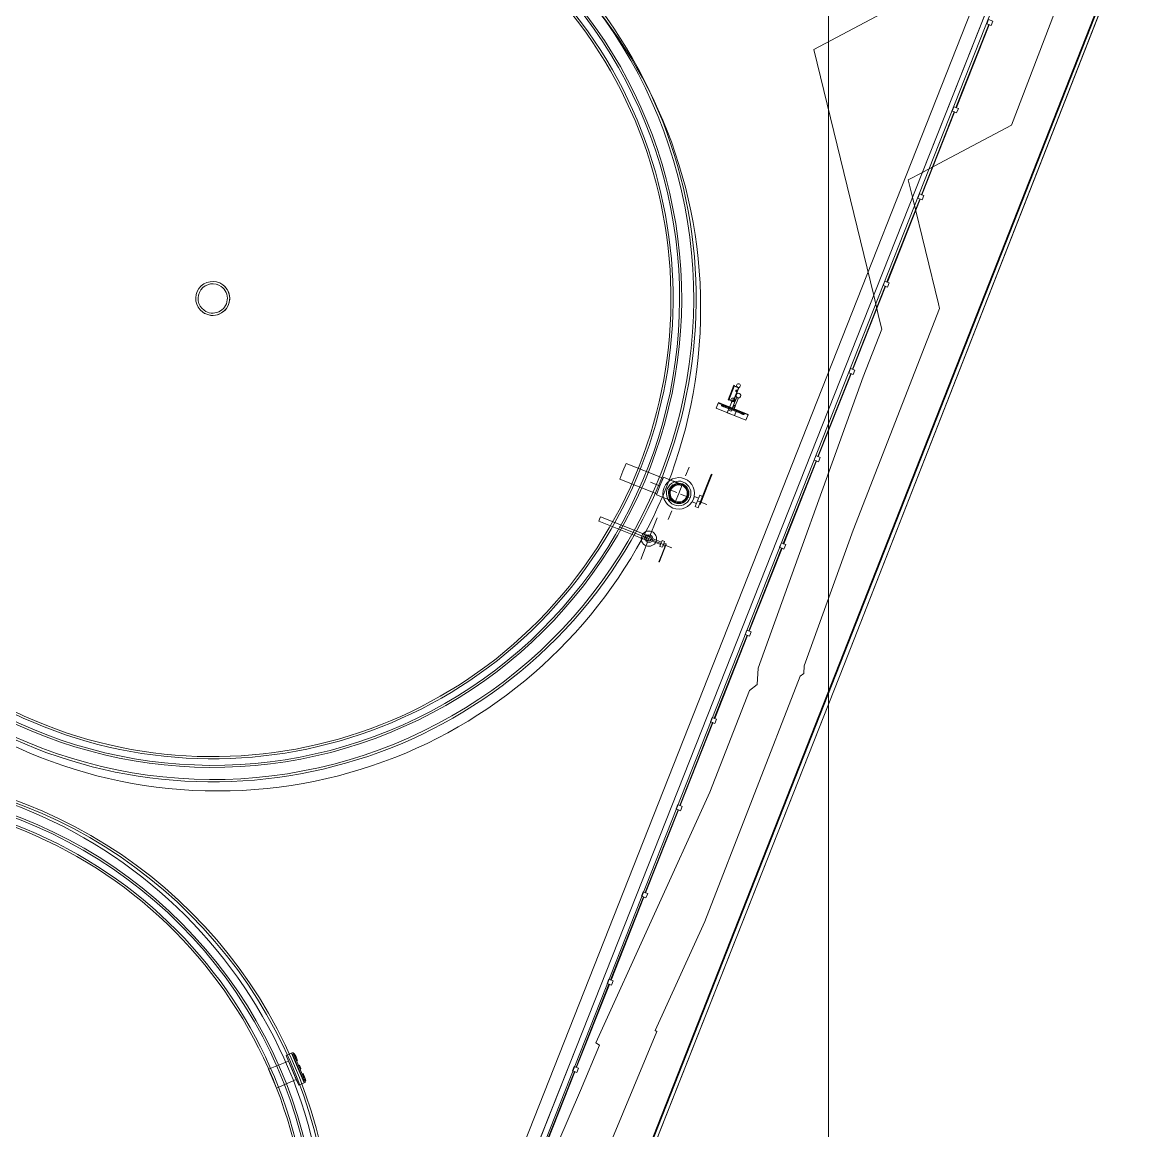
# Model space of a CAD drawing. Header units: metres. Extents: x -207 to 292, y -187 to 169.
# Drawn here: x -58.85 to -46.88, y -17.58 to -5.77 of the extents above; entities that cross this region are included whole.
import ezdxf

# ---------------------------------------------------------------- set-up
doc = ezdxf.new("R2010")
doc.units = ezdxf.units.M
doc.linetypes.add('Dash', pattern=[0.006, 0.003, -0.003])
for name, color, linetype, lineweight in [('A-GLAZ-CWMG', 7, 'Continuous', 9), ('C-TOPO', 7, 'Continuous', 9), ('C-TOPO-MINR', 7, 'Continuous', 9), ('CERCO INTERIOR', 7, 'Continuous', 9), ('EQUIPOS PIS', 7, 'Continuous', 9), ('grilla', 7, 'Continuous', 9), ('P-SANR-FIXT', 7, 'Continuous', 9), ('P-SANR-FIXT-HDLN', 7, 'Dash', 9), ('solera', 7, 'Continuous', 35)]:
    doc.layers.add(name, color=color, linetype=linetype, lineweight=lineweight)
doc.layers.add('PR10-ARQ-PL-001-Emplazamiento-C-1_dwg', color=7, linetype='Continuous', lineweight=9, true_color=0x767676)

# ---------------------------------------------------------------- blocks, each defined once
blk = doc.blocks.new('Circular Mullion - 5mm-2127248-PLANTA EMPLAZAMIENTO ACTUALIZADO')
at = {"layer": 'A-GLAZ-CWMG'}
for p, q in [((-107.648, -45.397), (-107.997, -46.28)), ((-107.646, -45.398), (-107.995, -46.281)), ((-107.995, -46.281), (-107.646, -45.398)), ((-107.993, -46.282), (-107.643, -45.399)), ((-107.646, -45.398), (-107.648, -45.397)), ((-107.643, -45.399), (-107.646, -45.398)), ((-107.997, -46.28), (-107.995, -46.281)), ((-107.995, -46.281), (-107.993, -46.282))]:
    blk.add_line(p, q, dxfattribs=at)
blk = doc.blocks.new('Rectangular Mullion - 50 x 50 mm-2128568-PLANTA EMPLAZAMIENTO ACTUALIZADO')
at = {"layer": 'A-GLAZ-CWMG'}
for p, q in [((0.025, 0.025), (-0.025, 0.025)), ((-0.025, 0.025), (-0.025, -0.025)), ((0.025, -0.025), (0.025, 0.025)), ((-0.025, -0.025), (0.025, -0.025))]:
    blk.add_line(p, q, dxfattribs=at)
blk = doc.blocks.new('Rectangular Mullion - 50 x 50 mm-2128569-PLANTA EMPLAZAMIENTO ACTUALIZADO')
at = {"layer": 'A-GLAZ-CWMG'}
for p, q in [((-0.025, -0.025), (-0.025, 0.025)), ((-0.025, 0.025), (0.025, 0.025)), ((0.025, 0.025), (0.025, -0.025)), ((0.025, -0.025), (-0.025, -0.025))]:
    blk.add_line(p, q, dxfattribs=at)
blk = doc.blocks.new('M_Tuberia Alimentación-01 - M_Tuberia Alimentación-01-2165010-PLANTA EMPLAZAMIENTO ACTUALIZADO')
at = {"layer": 'P-SANR-FIXT'}
for p, q in [((-0.248, 0.025), (-0.255, 0.025)), ((-0.255, 0.025), (-0.255, -0.012)), ((-0.255, 0.02), (-0.255, -0.296)), ((-0.248, 0.02), (-0.255, 0.02)), ((-0.216, 0.065), (-0.248, 0.065)), ((-0.248, 0), (-0.248, 0.065)), ((-0.248, -0.012), (-0.248, 0.025)), ((-0.248, -0.296), (-0.248, 0.02)), ((-0.248, -0.065), (-0.248, 0)), ((-0.216, 0.065), (-0.216, 0)), ((-0.168, 0.03), (-0.216, 0.03)), ((-0.216, 0), (-0.216, 0.03)), ((-0.216, 0), (-0.216, -0.065)), ((-0.216, -0.03), (-0.216, 0)), ((-0.168, 0.03), (-0.168, 0)), ((-0.168, 0), (-0.168, -0.03)), ((0.215, 0.1), (0.106, 0.1)), ((0.215, 0), (0.215, 0.1)), ((0.639, 0.09), (0.215, 0.09)), ((0.215, 0), (0.215, 0.09)), ((0.215, -0.1), (0.215, 0)), ((0.215, -0.09), (0.215, 0)), ((0.639, 0.09), (0.639, 0)), ((0.639, 0), (0.639, -0.09)), ((-0.255, -0.317), (-0.255, -0.012)), ((-0.248, -0.012), (-0.255, -0.012)), ((-0.248, -0.012), (-0.248, -0.317)), ((-0.248, -0.065), (-0.216, -0.065)), ((-0.216, -0.03), (-0.168, -0.03)), ((0.106, -0.1), (0.215, -0.1)), ((0.215, -0.09), (0.639, -0.09)), ((-0.255, -0.296), (-0.255, -0.32)), ((-0.255, -0.317), (-0.248, -0.317)), ((-0.255, -0.32), (-0.248, -0.32)), ((-0.248, -0.32), (-0.248, -0.296))]:
    blk.add_line(p, q, dxfattribs=at)
at = {"layer": 'P-SANR-FIXT', "flags": 128}
for points in [[(0.106, 0.1), (0.102, 0.1), (0.097, 0.1), (0.093, 0.1), (0.089, 0.1), (0.085, 0.1), (0.081, 0.1), (0.077, 0.1), (0.073, 0.1), (0.069, 0.1), (0.065, 0.1), (0.061, 0.1), (0.057, 0.1), (0.053, 0.1), (0.05, 0.1), (0.046, 0.1), (0.043, 0.1), (0.039, 0.1), (0.036, 0.1), (0.033, 0.1), (0.03, 0.1), (0.027, 0.1), (0.024, 0.1), (0.022, 0.1), (0.019, 0.1), (0.017, 0.1), (0.015, 0.1), (0.012, 0.1), (0.011, 0.1), (0.009, 0.1), (0.007, 0.1), (0.006, 0.1), (0.004, 0.1), (0.003, 0.1), (0.002, 0.1), (0.002, 0.1), (0.001, 0.1), (0, 0.1), (0, 0.1), (0, 0.1)], [(0, -0.1), (0, -0.1), (0, -0.1), (0.001, -0.1), (0.001, -0.1), (0.002, -0.1), (0.003, -0.1), (0.004, -0.1), (0.005, -0.1), (0.007, -0.1), (0.008, -0.1), (0.01, -0.1), (0.012, -0.1), (0.014, -0.1), (0.016, -0.1), (0.018, -0.1), (0.021, -0.1), (0.024, -0.1), (0.026, -0.1), (0.029, -0.1), (0.032, -0.1), (0.035, -0.1), (0.038, -0.1), (0.042, -0.1), (0.045, -0.1), (0.049, -0.1), (0.052, -0.1), (0.056, -0.1), (0.06, -0.1), (0.064, -0.1), (0.068, -0.1), (0.071, -0.1), (0.076, -0.1), (0.08, -0.1), (0.084, -0.1), (0.088, -0.1), (0.092, -0.1), (0.096, -0.1), (0.101, -0.1), (0.105, -0.1), (0.106, -0.1)]]:
    blk.add_lwpolyline(points, dxfattribs=at)
at = {"layer": 'P-SANR-FIXT'}
for radius, start, end in [(0.168, 360, 180), (0.168, 360, 180), (0.168, 360, 180), (0.168, 360, 180), (0.168, 360, 180), (0.168, 360, 180), (0.131, 0, 180), (0.131, 360, 180), (0.131, 360, 180), (0.131, 360, 180), (0.168, 180, 360), (0.168, 180, 360), (0.168, 180, 360), (0.168, 180, 360), (0.168, 180, 360), (0.168, 180, 360), (0.131, 180, 0), (0.131, 180, 360), (0.131, 180, 360), (0.131, 180, 360), (0.109, 360, 180), (0.109, 360, 180), (0.109, 360, 180), (0.109, 360, 180), (0.109, 180, 360), (0.109, 180, 360), (0.109, 180, 360), (0.109, 180, 360), (0.1, 0, 180), (0.091, 0, 180), (0.091, 0, 180), (0.091, 0, 180), (0.091, 0, 180), (0.091, 180, 0), (0.091, 180, 0), (0.091, 180, 0), (0.091, 180, 0), (0.1, 180, 360)]:
    blk.add_arc((0, 0), radius, start, end, dxfattribs=at)
at = {"layer": 'P-SANR-FIXT-HDLN'}
for p, q in [((0, 0), (0, 0.301)), ((-0.322, 0), (0, 0)), ((0.322, 0), (0, 0)), ((0, 0), (0, -0.301))]:
    blk.add_line(p, q, dxfattribs=at)
blk = doc.blocks.new('M_Tuberia Alimentación-02 - M_Tuberia Alimentación-02-2155587-PLANTA EMPLAZAMIENTO ACTUALIZADO')
at = {"layer": 'P-SANR-FIXT'}
for p, q in [((-0.19, 0.19), (-0.193, 0.19)), ((-0.193, 0.19), (-0.193, 0.186)), ((-0.193, 0.19), (-0.193, 0.183)), ((-0.193, 0), (-0.193, 0.186)), ((-0.193, 0.183), (-0.193, -0.006)), ((-0.193, 0.183), (-0.19, 0.183)), ((-0.19, 0.183), (-0.19, 0.19)), ((-0.19, 0.186), (-0.19, 0.19)), ((-0.19, 0.186), (-0.19, 0)), ((-0.19, -0.006), (-0.19, 0.183)), ((0, 0), (0, 0.239)), ((-0.193, 0), (-0.193, -0.014)), ((-0.193, 0), (-0.19, 0)), ((-0.165, 0.014), (-0.19, 0.014)), ((-0.19, 0.014), (-0.19, 0)), ((-0.19, -0.014), (-0.19, 0)), ((-0.19, 0), (-0.19, -0.014)), ((-0.138, 0.034), (-0.165, 0.034)), ((-0.165, 0), (-0.165, 0.034)), ((-0.165, 0), (-0.165, 0.014)), ((-0.165, -0.014), (-0.165, 0)), ((-0.165, -0.034), (-0.165, 0)), ((-0.138, 0), (-0.138, 0.034)), ((-0.041, 0.014), (-0.138, 0.014)), ((-0.138, 0), (-0.138, 0.014)), ((-0.138, -0.034), (-0.138, 0)), ((-0.138, -0.014), (-0.138, 0)), ((-0.041, 0), (-0.041, 0.014)), ((-0.041, -0.014), (-0.041, 0)), ((0.047, 0.026), (0.042, 0.026)), ((0.047, 0), (0.047, 0.026)), ((0.566, 0.025), (0.047, 0.025)), ((0.047, 0), (0.047, 0.025)), ((0.047, -0.026), (0.047, 0)), ((0.566, 0), (0.566, 0.025)), ((-0.262, 0), (0.341, 0)), ((-0.193, -0.006), (-0.19, -0.006)), ((-0.193, -0.014), (-0.19, -0.014)), ((-0.19, -0.014), (-0.165, -0.014)), ((-0.165, -0.034), (-0.138, -0.034)), ((-0.138, -0.014), (-0.041, -0.014)), ((0, 0), (0, -0.239)), ((0.042, -0.026), (0.047, -0.026)), ((0.047, -0.025), (0.047, 0)), ((0.047, -0.025), (0.566, -0.025)), ((0.566, -0.025), (0.566, 0))]:
    blk.add_line(p, q, dxfattribs=at)
at = {"layer": 'P-SANR-FIXT', "flags": 128}
for points in [[(0.042, 0.026), (0.04, 0.026), (0.039, 0.026), (0.037, 0.026), (0.035, 0.026), (0.034, 0.026), (0.032, 0.026), (0.03, 0.026), (0.029, 0.026), (0.027, 0.026), (0.026, 0.026), (0.024, 0.026), (0.023, 0.026), (0.021, 0.026), (0.02, 0.026), (0.018, 0.026), (0.017, 0.026), (0.016, 0.026), (0.014, 0.026), (0.013, 0.026), (0.012, 0.026), (0.011, 0.026), (0.01, 0.026), (0.009, 0.026), (0.008, 0.026), (0.007, 0.026), (0.006, 0.026), (0.005, 0.026), (0.004, 0.026), (0.004, 0.026), (0.003, 0.026), (0.002, 0.026), (0.002, 0.026), (0.001, 0.026), (0.001, 0.026), (0.001, 0.026), (0, 0.026), (0, 0.026), (0, 0.026), (0, 0.026)], [(0, -0.026), (0, -0.026), (0, -0.026), (0, -0.026), (0.001, -0.026), (0.001, -0.026), (0.001, -0.026), (0.002, -0.026), (0.002, -0.026), (0.003, -0.026), (0.003, -0.026), (0.004, -0.026), (0.005, -0.026), (0.006, -0.026), (0.006, -0.026), (0.007, -0.026), (0.008, -0.026), (0.009, -0.026), (0.01, -0.026), (0.012, -0.026), (0.013, -0.026), (0.014, -0.026), (0.015, -0.026), (0.017, -0.026), (0.018, -0.026), (0.019, -0.026), (0.021, -0.026), (0.022, -0.026), (0.024, -0.026), (0.025, -0.026), (0.027, -0.026), (0.028, -0.026), (0.03, -0.026), (0.032, -0.026), (0.033, -0.026), (0.035, -0.026), (0.037, -0.026), (0.038, -0.026), (0.04, -0.026), (0.042, -0.026), (0.042, -0.026)]]:
    blk.add_lwpolyline(points, dxfattribs=at)
at = {"layer": 'P-SANR-FIXT'}
for radius, start, end in [(0.0814, 360, 180), (0.0814, 360, 180), (0.0814, 360, 180), (0.0814, 360, 180), (0.0814, 180, 360), (0.0814, 180, 360), (0.0814, 180, 360), (0.0814, 180, 360), (0.0411, 0, 180), (0.0411, 360, 180), (0.0411, 360, 180), (0.0411, 360, 180), (0.0411, 360, 180), (0.0411, 360, 180), (0.0411, 180, 0), (0.0411, 180, 360), (0.0411, 180, 360), (0.0411, 180, 360), (0.0411, 180, 360), (0.0411, 180, 360), (0.0264, 0, 180), (0.0264, 180, 0), (0.025, 0, 180), (0.025, 360, 180), (0.025, 180, 0), (0.025, 180, 360)]:
    blk.add_arc((0, 0), radius, start, end, dxfattribs=at)
blk = doc.blocks.new('M_Tuberia Control-01 - M_Tuberia Control-01-2159111-PLANTA EMPLAZAMIENTO ACTUALIZADO')
at = {"layer": 'P-SANR-FIXT'}
for p, q in [((0.153, 0.171), (0.148, 0.171)), ((0.148, 0.171), (0.214, 0.171)), ((0.148, 0.171), (0.148, -0.171)), ((0.148, 0.171), (0.148, -0.171)), ((0.214, 0.171), (0.153, 0.171)), ((0.153, 0.171), (0.153, -0.171)), ((0.153, 0.171), (0.153, -0.171)), ((0.157, 0.123), (0.157, -0.122)), ((0.167, -0.122), (0.167, 0.123)), ((0.214, -0.171), (0.214, 0.171)), ((0.214, 0.171), (0.214, -0.171)), ((0.124, 0.01), (0.023, 0.01)), ((0.124, 0.01), (0.023, 0.01)), ((0.148, 0.009), (0.129, 0.009)), ((0.214, 0.04), (0.148, 0.04)), ((0.148, 0.04), (0.214, 0.04)), ((0.148, 0.04), (0.148, -0.042)), ((0.148, 0.04), (0.148, -0.042)), ((0.148, -0.001), (0.148, 0.009)), ((0.157, 0.099), (0.157, -0.099)), ((0.168, -0.099), (0.168, 0.099)), ((0.214, -0.042), (0.214, 0.04)), ((0.214, 0.04), (0.214, -0.042)), ((0.084, -0.078), (-0.084, -0.078)), ((-0.084, -0.078), (0.084, -0.078)), ((-0.084, -0.078), (-0.084, -0.084)), ((-0.084, -0.078), (-0.084, -0.084)), ((0.084, -0.084), (-0.084, -0.084)), ((-0.084, -0.084), (0.084, -0.084)), ((-0.079, -0.025), (0.079, -0.025)), ((0.079, -0.025), (-0.079, -0.025)), ((-0.079, -0.078), (-0.079, -0.025)), ((-0.079, -0.025), (-0.079, -0.078)), ((-0.079, -0.078), (0.079, -0.078)), ((0.079, -0.078), (-0.079, -0.078)), ((-0.077, -0.029), (0.077, -0.029)), ((0.077, -0.029), (-0.077, -0.029)), ((-0.077, -0.029), (-0.077, -0.078)), ((-0.077, -0.078), (-0.077, -0.029)), ((0.077, -0.078), (-0.077, -0.078)), ((-0.077, -0.078), (0.077, -0.078)), ((0.023, -0.01), (0.124, -0.01)), ((0.023, -0.01), (0.124, -0.01)), ((0.184, -0.01), (0.065, -0.01)), ((0.065, -0.01), (0.184, -0.01)), ((0.065, -0.01), (0.065, -0.042)), ((0.065, -0.01), (0.065, -0.042)), ((0.184, -0.042), (0.065, -0.042)), ((0.065, -0.042), (0.184, -0.042)), ((0.077, -0.078), (0.077, -0.029)), ((0.077, -0.078), (0.077, -0.029)), ((0.079, -0.025), (0.079, -0.078)), ((0.079, -0.025), (0.079, -0.078)), ((0.084, -0.084), (0.084, -0.078)), ((0.084, -0.078), (0.084, -0.084)), ((0.124, -0.01), (0.124, -0.011)), ((0.124, -0.011), (0.148, -0.011)), ((0.148, -0.011), (0.148, -0.001)), ((0.214, -0.042), (0.148, -0.042)), ((0.148, -0.042), (0.214, -0.042)), ((0.184, -0.042), (0.184, -0.01)), ((0.184, -0.01), (0.184, -0.042)), ((0.214, -0.171), (0.148, -0.171)), ((0.148, -0.171), (0.153, -0.171)), ((0.153, -0.171), (0.214, -0.171))]:
    blk.add_line(p, q, dxfattribs=at)
at = {"layer": 'P-SANR-FIXT', "flags": 128}
for points in [[(0.157, 0.124), (0.157, 0.124), (0.157, 0.124), (0.157, 0.124), (0.157, 0.124), (0.157, 0.124), (0.157, 0.124), (0.157, 0.123), (0.157, 0.123), (0.157, 0.123), (0.157, 0.122), (0.157, 0.122), (0.157, 0.121), (0.157, 0.121), (0.157, 0.12), (0.157, 0.12), (0.157, 0.119), (0.157, 0.119), (0.157, 0.118), (0.157, 0.117), (0.157, 0.117), (0.157, 0.116), (0.157, 0.115), (0.157, 0.114), (0.157, 0.114), (0.157, 0.113), (0.157, 0.112), (0.157, 0.111), (0.157, 0.11), (0.157, 0.109), (0.157, 0.108), (0.157, 0.107), (0.157, 0.106), (0.157, 0.105), (0.157, 0.105), (0.157, 0.104), (0.157, 0.103), (0.157, 0.102), (0.157, 0.101), (0.157, 0.1), (0.157, 0.099)], [(0.168, 0.099), (0.168, 0.1), (0.168, 0.101), (0.168, 0.102), (0.168, 0.103), (0.168, 0.104), (0.168, 0.105), (0.168, 0.106), (0.168, 0.107), (0.168, 0.108), (0.168, 0.109), (0.168, 0.11), (0.168, 0.111), (0.168, 0.112), (0.168, 0.113), (0.168, 0.113), (0.168, 0.114), (0.168, 0.115), (0.168, 0.116), (0.168, 0.116), (0.168, 0.117), (0.168, 0.118), (0.168, 0.119), (0.168, 0.119), (0.168, 0.12), (0.168, 0.12), (0.168, 0.121), (0.168, 0.121), (0.168, 0.122), (0.168, 0.122), (0.168, 0.123), (0.168, 0.123), (0.168, 0.123), (0.168, 0.123), (0.168, 0.124), (0.168, 0.124), (0.168, 0.124), (0.168, 0.124), (0.168, 0.124), (0.168, 0.124)], [(0.157, -0.099), (0.157, -0.1), (0.157, -0.101), (0.157, -0.102), (0.157, -0.103), (0.157, -0.104), (0.157, -0.105), (0.157, -0.106), (0.157, -0.107), (0.157, -0.108), (0.157, -0.109), (0.157, -0.11), (0.157, -0.111), (0.157, -0.111), (0.157, -0.112), (0.157, -0.113), (0.157, -0.114), (0.157, -0.115), (0.157, -0.115), (0.157, -0.116), (0.157, -0.117), (0.157, -0.118), (0.157, -0.118), (0.157, -0.119), (0.157, -0.119), (0.157, -0.12), (0.157, -0.121), (0.157, -0.121), (0.157, -0.122), (0.157, -0.122), (0.157, -0.122), (0.157, -0.123), (0.157, -0.123), (0.157, -0.123), (0.157, -0.123), (0.157, -0.124), (0.157, -0.124), (0.157, -0.124), (0.157, -0.124), (0.157, -0.124)], [(0.168, -0.124), (0.168, -0.124), (0.168, -0.124), (0.168, -0.124), (0.168, -0.124), (0.168, -0.124), (0.168, -0.123), (0.168, -0.123), (0.168, -0.123), (0.168, -0.122), (0.168, -0.122), (0.168, -0.122), (0.168, -0.121), (0.168, -0.121), (0.168, -0.12), (0.168, -0.12), (0.168, -0.119), (0.168, -0.118), (0.168, -0.118), (0.168, -0.117), (0.168, -0.116), (0.168, -0.116), (0.168, -0.115), (0.168, -0.114), (0.168, -0.113), (0.168, -0.113), (0.168, -0.112), (0.168, -0.111), (0.168, -0.11), (0.168, -0.109), (0.168, -0.108), (0.168, -0.107), (0.168, -0.106), (0.168, -0.105), (0.168, -0.104), (0.168, -0.103), (0.168, -0.102), (0.168, -0.101), (0.168, -0.1), (0.168, -0.099), (0.168, -0.099)]]:
    blk.add_lwpolyline(points, dxfattribs=at)
at = {"layer": 'P-SANR-FIXT'}
for centre, radius, start, end in [((0.163, 0.124), 0.00518, 90, 270), ((0.163, 0.124), 0.00518, 270, 90), ((0, 0), 0.025, 360, 180), ((0, 0), 0.025, 0, 180), ((0, 0), 0.025, 180, 360), ((0.124, 0), 0.01, 360, 180), ((0.124, 0), 0.01, 0, 180), ((0.124, 0), 0.01, 180, 360), ((0.124, 0), 0.01, 180, 360), ((-0.099, -0.038), 0.02, 0, 180), ((-0.099, -0.038), 0.02, 0, 180), ((-0.099, -0.038), 0.02, 180, 0), ((-0.099, -0.038), 0.02, 180, 360), ((-0.039, -0.038), 0.0075, 360, 180), ((-0.039, -0.038), 0.0075, 0, 180), ((-0.039, -0.038), 0.0075, 180, 360), ((-0.039, -0.038), 0.0075, 180, 360), ((0, 0), 0.025, 180, 360), ((0.065, -0.038), 0.02, 360, 180), ((0.065, -0.038), 0.02, 0, 180), ((0.065, -0.038), 0.02, 180, 360), ((0.065, -0.038), 0.02, 180, 360), ((0.163, -0.124), 0.00518, 90, 270), ((0.163, -0.124), 0.00518, 270, 90)]:
    blk.add_arc(centre, radius, start, end, dxfattribs=at)
for points, knots in [([(0.163, 0.119), (0.162, 0.119), (0.162, 0.119), (0.161, 0.119), (0.161, 0.119), (0.16, 0.12), (0.16, 0.12), (0.159, 0.12), (0.159, 0.12), (0.159, 0.121), (0.159, 0.121), (0.158, 0.121), (0.158, 0.121), (0.158, 0.121), (0.158, 0.122), (0.158, 0.122), (0.158, 0.122), (0.158, 0.122), (0.158, 0.123), (0.158, 0.123), (0.158, 0.123), (0.158, 0.123), (0.158, 0.123), (0.158, 0.123), (0.158, 0.123), (0.158, 0.123), (0.158, 0.123), (0.158, 0.122), (0.158, 0.122), (0.158, 0.122), (0.158, 0.122), (0.158, 0.121), (0.158, 0.121), (0.158, 0.121), (0.159, 0.121), (0.159, 0.121), (0.159, 0.12), (0.159, 0.12), (0.16, 0.12), (0.16, 0.12), (0.161, 0.119), (0.161, 0.119), (0.162, 0.119), (0.162, 0.119), (0.163, 0.119)], [0, 0, 0, 0, 0.055556, 0.083333, 0.111111, 0.138889, 0.166667, 0.194444, 0.222222, 0.25, 0.277778, 0.305556, 0.319444, 0.333333, 0.347222, 0.361111, 0.388889, 0.416667, 0.430556, 0.444444, 0.458333, 0.472222, 0.5, 0.527778, 0.541667, 0.555556, 0.569444, 0.583333, 0.611111, 0.638889, 0.652778, 0.666667, 0.680556, 0.694444, 0.722222, 0.75, 0.777778, 0.805556, 0.833333, 0.861111, 0.888889, 0.916667, 0.944444, 1, 1, 1, 1]), ([(0.163, 0.119), (0.163, 0.119), (0.163, 0.119), (0.164, 0.119), (0.164, 0.119), (0.165, 0.12), (0.165, 0.12), (0.166, 0.12), (0.166, 0.12), (0.166, 0.121), (0.166, 0.121), (0.167, 0.121), (0.167, 0.121), (0.167, 0.121), (0.167, 0.122), (0.167, 0.122), (0.167, 0.122), (0.167, 0.122), (0.167, 0.123), (0.167, 0.123), (0.167, 0.123), (0.167, 0.123), (0.167, 0.123), (0.167, 0.123), (0.167, 0.123), (0.167, 0.123), (0.167, 0.123), (0.167, 0.122), (0.167, 0.122), (0.167, 0.122), (0.167, 0.122), (0.167, 0.121), (0.167, 0.121), (0.167, 0.121), (0.166, 0.121), (0.166, 0.121), (0.166, 0.12), (0.166, 0.12), (0.165, 0.12), (0.165, 0.12), (0.164, 0.119), (0.164, 0.119), (0.163, 0.119), (0.163, 0.119), (0.163, 0.119)], [0, 0, 0, 0, 0.055556, 0.083333, 0.111111, 0.138889, 0.166667, 0.194444, 0.222222, 0.25, 0.277778, 0.305556, 0.319444, 0.333333, 0.347222, 0.361111, 0.388889, 0.416667, 0.430556, 0.444444, 0.458333, 0.472222, 0.5, 0.527778, 0.541667, 0.555556, 0.569444, 0.583333, 0.611111, 0.638889, 0.652778, 0.666667, 0.680556, 0.694444, 0.722222, 0.75, 0.777778, 0.805556, 0.833333, 0.861111, 0.888889, 0.916667, 0.944444, 1, 1, 1, 1]), ([(0.025, 0), (0.025, 0.001), (0.025, 0.002), (0.025, 0.005), (0.024, 0.007), (0.023, 0.009), (0.023, 0.009), (0.023, 0.01), (0.023, 0.01), (0.023, 0.01), (0.023, 0.01)], [0, 0, 0, 0, 0.142857, 0.285714, 0.571429, 0.678571, 0.785714, 0.839286, 0.892857, 1, 1, 1, 1]), ([(0.023, 0.01), (0.023, 0.01), (0.023, 0.01), (0.023, 0.009), (0.024, 0.007), (0.025, 0.003), (0.025, 0.001), (0.025, 0)], [0, 0, 0, 0, 0.142857, 0.285714, 0.571429, 0.785714, 1, 1, 1, 1]), ([(0.025, 0), (0.025, 0.001), (0.025, 0.002), (0.025, 0.005), (0.024, 0.007), (0.023, 0.009), (0.023, 0.009), (0.023, 0.01), (0.023, 0.01), (0.023, 0.01), (0.023, 0.01)], [0, 0, 0, 0, 0.142857, 0.285714, 0.571429, 0.678571, 0.785714, 0.839286, 0.892857, 1, 1, 1, 1]), ([(0.023, 0.01), (0.023, 0.01), (0.023, 0.01), (0.023, 0.009), (0.024, 0.007), (0.025, 0.003), (0.025, 0.001), (0.025, 0)], [0, 0, 0, 0, 0.142857, 0.285714, 0.571429, 0.785714, 1, 1, 1, 1]), ([(0.114, 0), (0.114, 0), (0.114, 0.001), (0.115, 0.002), (0.115, 0.003), (0.115, 0.003), (0.115, 0.004), (0.115, 0.004), (0.116, 0.005), (0.116, 0.006), (0.116, 0.006), (0.117, 0.006), (0.117, 0.007), (0.117, 0.007), (0.118, 0.008), (0.119, 0.008), (0.119, 0.009), (0.12, 0.009), (0.121, 0.009), (0.122, 0.01), (0.124, 0.01), (0.124, 0.01)], [0, 0, 0, 0, 0.071429, 0.107143, 0.142857, 0.178571, 0.214286, 0.25, 0.285714, 0.321429, 0.357143, 0.392857, 0.428571, 0.464286, 0.5, 0.571429, 0.607143, 0.642857, 0.714286, 0.857143, 1, 1, 1, 1]), ([(0.124, 0.01), (0.124, 0.01), (0.122, 0.01), (0.121, 0.009), (0.12, 0.009), (0.119, 0.009), (0.119, 0.008), (0.118, 0.008), (0.118, 0.008), (0.117, 0.007), (0.117, 0.007), (0.117, 0.006), (0.116, 0.006), (0.116, 0.006), (0.116, 0.005), (0.115, 0.004), (0.115, 0.004), (0.115, 0.003), (0.115, 0.003), (0.115, 0.002), (0.114, 0.001), (0.114, 0), (0.114, 0)], [0, 0, 0, 0, 0.142857, 0.285714, 0.357143, 0.392857, 0.428571, 0.464286, 0.5, 0.535714, 0.571429, 0.607143, 0.642857, 0.678571, 0.714286, 0.75, 0.785714, 0.821429, 0.857143, 0.892857, 0.928571, 1, 1, 1, 1]), ([(0.114, 0), (0.114, 0), (0.114, 0.001), (0.115, 0.002), (0.115, 0.003), (0.115, 0.003), (0.115, 0.004), (0.115, 0.004), (0.116, 0.005), (0.116, 0.006), (0.116, 0.006), (0.117, 0.006), (0.117, 0.007), (0.117, 0.007), (0.118, 0.008), (0.119, 0.008), (0.119, 0.009), (0.12, 0.009), (0.121, 0.009), (0.122, 0.01), (0.124, 0.01), (0.124, 0.01)], [0, 0, 0, 0, 0.071429, 0.107143, 0.142857, 0.178571, 0.214286, 0.25, 0.285714, 0.321429, 0.357143, 0.392857, 0.428571, 0.464286, 0.5, 0.571429, 0.607143, 0.642857, 0.714286, 0.857143, 1, 1, 1, 1]), ([(0.124, 0.01), (0.124, 0.01), (0.122, 0.01), (0.121, 0.009), (0.12, 0.009), (0.119, 0.009), (0.119, 0.008), (0.118, 0.008), (0.118, 0.008), (0.117, 0.007), (0.117, 0.007), (0.117, 0.006), (0.116, 0.006), (0.116, 0.006), (0.116, 0.005), (0.115, 0.004), (0.115, 0.004), (0.115, 0.003), (0.115, 0.003), (0.115, 0.002), (0.114, 0.001), (0.114, 0), (0.114, 0)], [0, 0, 0, 0, 0.142857, 0.285714, 0.357143, 0.392857, 0.428571, 0.464286, 0.5, 0.535714, 0.571429, 0.607143, 0.642857, 0.678571, 0.714286, 0.75, 0.785714, 0.821429, 0.857143, 0.892857, 0.928571, 1, 1, 1, 1]), ([(0.124, -0.01), (0.124, -0.01), (0.122, -0.01), (0.121, -0.009), (0.12, -0.009), (0.119, -0.009), (0.119, -0.008), (0.118, -0.008), (0.118, -0.008), (0.117, -0.007), (0.117, -0.007), (0.117, -0.006), (0.116, -0.006), (0.116, -0.006), (0.116, -0.005), (0.115, -0.004), (0.115, -0.004), (0.115, -0.003), (0.115, -0.003), (0.115, -0.002), (0.114, -0.001), (0.114, 0), (0.114, 0)], [0, 0, 0, 0, 0.142857, 0.285714, 0.357143, 0.392857, 0.428571, 0.464286, 0.5, 0.535714, 0.571429, 0.607143, 0.642857, 0.678571, 0.714286, 0.75, 0.785714, 0.821429, 0.857143, 0.892857, 0.928571, 1, 1, 1, 1]), ([(0.114, 0), (0.114, 0), (0.114, -0.001), (0.115, -0.002), (0.115, -0.003), (0.115, -0.003), (0.115, -0.004), (0.115, -0.004), (0.116, -0.005), (0.116, -0.006), (0.116, -0.006), (0.117, -0.006), (0.117, -0.007), (0.117, -0.007), (0.118, -0.008), (0.119, -0.008), (0.119, -0.009), (0.12, -0.009), (0.121, -0.009), (0.122, -0.01), (0.124, -0.01), (0.124, -0.01)], [0, 0, 0, 0, 0.071429, 0.107143, 0.142857, 0.178571, 0.214286, 0.25, 0.285714, 0.321429, 0.357143, 0.392857, 0.428571, 0.464286, 0.5, 0.571429, 0.607143, 0.642857, 0.714286, 0.857143, 1, 1, 1, 1]), ([(0.114, 0), (0.114, 0), (0.114, -0.001), (0.115, -0.002), (0.115, -0.003), (0.115, -0.003), (0.115, -0.004), (0.115, -0.004), (0.116, -0.005), (0.116, -0.006), (0.116, -0.006), (0.117, -0.006), (0.117, -0.007), (0.117, -0.007), (0.118, -0.008), (0.119, -0.008), (0.119, -0.009), (0.12, -0.009), (0.121, -0.009), (0.122, -0.01), (0.124, -0.01), (0.124, -0.01)], [0, 0, 0, 0, 0.071429, 0.107143, 0.142857, 0.178571, 0.214286, 0.25, 0.285714, 0.321429, 0.357143, 0.392857, 0.428571, 0.464286, 0.5, 0.571429, 0.607143, 0.642857, 0.714286, 0.857143, 1, 1, 1, 1]), ([(0.124, -0.01), (0.124, -0.01), (0.122, -0.01), (0.121, -0.009), (0.12, -0.009), (0.119, -0.009), (0.119, -0.008), (0.118, -0.008), (0.118, -0.008), (0.117, -0.007), (0.117, -0.007), (0.117, -0.006), (0.116, -0.006), (0.116, -0.006), (0.116, -0.005), (0.115, -0.004), (0.115, -0.004), (0.115, -0.003), (0.115, -0.003), (0.115, -0.002), (0.114, -0.001), (0.114, 0), (0.114, 0)], [0, 0, 0, 0, 0.142857, 0.285714, 0.357143, 0.392857, 0.428571, 0.464286, 0.5, 0.535714, 0.571429, 0.607143, 0.642857, 0.678571, 0.714286, 0.75, 0.785714, 0.821429, 0.857143, 0.892857, 0.928571, 1, 1, 1, 1]), ([(0.134, 0), (0.134, 0.001), (0.134, 0.001), (0.134, 0.003), (0.134, 0.004), (0.133, 0.005), (0.132, 0.006), (0.132, 0.007), (0.131, 0.007), (0.131, 0.008), (0.131, 0.008), (0.131, 0.008), (0.13, 0.008), (0.13, 0.008), (0.13, 0.009), (0.129, 0.009), (0.129, 0.009), (0.129, 0.009), (0.129, 0.009), (0.129, 0.009), (0.129, 0.009), (0.129, 0.009), (0.129, 0.009), (0.129, 0.009), (0.13, 0.009), (0.13, 0.008), (0.13, 0.008), (0.131, 0.008), (0.131, 0.008), (0.131, 0.008), (0.131, 0.007), (0.132, 0.007), (0.132, 0.006), (0.133, 0.005), (0.134, 0.004), (0.134, 0.003), (0.134, 0.001), (0.134, 0.001), (0.134, 0)], [0, 0, 0, 0, 0.055556, 0.083333, 0.111111, 0.166667, 0.222222, 0.277778, 0.305556, 0.319444, 0.333333, 0.347222, 0.361111, 0.388889, 0.416667, 0.430556, 0.444444, 0.458333, 0.472222, 0.5, 0.527778, 0.541667, 0.555556, 0.569444, 0.583333, 0.611111, 0.638889, 0.652778, 0.666667, 0.680556, 0.694444, 0.722222, 0.777778, 0.833333, 0.888889, 0.916667, 0.944444, 1, 1, 1, 1]), ([(0.025, 0), (0.025, -0.001), (0.025, -0.002), (0.025, -0.005), (0.024, -0.007), (0.023, -0.009), (0.023, -0.009), (0.023, -0.01), (0.023, -0.01), (0.023, -0.01), (0.023, -0.01)], [0, 0, 0, 0, 0.142857, 0.285714, 0.571429, 0.678571, 0.785714, 0.839286, 0.892857, 1, 1, 1, 1]), ([(0.023, -0.01), (0.023, -0.01), (0.023, -0.01), (0.023, -0.009), (0.024, -0.007), (0.025, -0.003), (0.025, -0.001), (0.025, 0)], [0, 0, 0, 0, 0.142857, 0.285714, 0.571429, 0.785714, 1, 1, 1, 1]), ([(0.025, 0), (0.025, -0.001), (0.025, -0.002), (0.025, -0.005), (0.024, -0.007), (0.023, -0.009), (0.023, -0.009), (0.023, -0.01), (0.023, -0.01), (0.023, -0.01), (0.023, -0.01)], [0, 0, 0, 0, 0.142857, 0.285714, 0.571429, 0.678571, 0.785714, 0.839286, 0.892857, 1, 1, 1, 1]), ([(0.023, -0.01), (0.023, -0.01), (0.023, -0.01), (0.023, -0.009), (0.024, -0.007), (0.025, -0.003), (0.025, -0.001), (0.025, 0)], [0, 0, 0, 0, 0.142857, 0.285714, 0.571429, 0.785714, 1, 1, 1, 1]), ([(0.134, -0.001), (0.134, -0.002), (0.134, -0.002), (0.134, -0.003), (0.134, -0.004), (0.133, -0.004), (0.133, -0.005), (0.133, -0.005), (0.133, -0.006), (0.133, -0.006), (0.132, -0.006), (0.132, -0.006), (0.132, -0.007), (0.131, -0.007), (0.131, -0.007), (0.131, -0.008), (0.131, -0.008), (0.13, -0.008), (0.13, -0.008), (0.13, -0.009), (0.129, -0.009), (0.129, -0.009), (0.129, -0.009), (0.129, -0.009), (0.129, -0.009), (0.128, -0.009), (0.128, -0.009), (0.128, -0.009), (0.127, -0.01), (0.127, -0.01), (0.127, -0.01), (0.126, -0.01), (0.125, -0.01), (0.125, -0.01), (0.124, -0.01)], [0, 0, 0, 0, 0.083333, 0.125, 0.166667, 0.208333, 0.25, 0.291667, 0.3125, 0.333333, 0.354167, 0.375, 0.416667, 0.458333, 0.479167, 0.5, 0.520833, 0.541667, 0.583333, 0.625, 0.645833, 0.65625, 0.666667, 0.677083, 0.6875, 0.708333, 0.75, 0.791667, 0.8125, 0.833333, 0.854167, 0.875, 0.916667, 1, 1, 1, 1]), ([(0.124, -0.01), (0.125, -0.01), (0.125, -0.01), (0.126, -0.01), (0.127, -0.01), (0.127, -0.01), (0.127, -0.01), (0.128, -0.009), (0.128, -0.009), (0.128, -0.009), (0.129, -0.009), (0.129, -0.009), (0.129, -0.009), (0.129, -0.009), (0.129, -0.009), (0.13, -0.009), (0.13, -0.008), (0.13, -0.008), (0.131, -0.008), (0.131, -0.008), (0.131, -0.007), (0.131, -0.007), (0.132, -0.007), (0.132, -0.006), (0.132, -0.006), (0.133, -0.006), (0.133, -0.006), (0.133, -0.005), (0.133, -0.005), (0.133, -0.004), (0.134, -0.004), (0.134, -0.003), (0.134, -0.002), (0.134, -0.002), (0.134, -0.001)], [0, 0, 0, 0, 0.083333, 0.125, 0.145833, 0.166667, 0.1875, 0.208333, 0.25, 0.291667, 0.3125, 0.322917, 0.333333, 0.34375, 0.354167, 0.375, 0.416667, 0.458333, 0.479167, 0.5, 0.520833, 0.541667, 0.583333, 0.625, 0.645833, 0.666667, 0.6875, 0.708333, 0.75, 0.791667, 0.833333, 0.875, 0.916667, 1, 1, 1, 1]), ([(0.163, -0.119), (0.162, -0.119), (0.162, -0.119), (0.161, -0.119), (0.161, -0.119), (0.16, -0.119), (0.16, -0.12), (0.159, -0.12), (0.159, -0.12), (0.159, -0.12), (0.159, -0.121), (0.158, -0.121), (0.158, -0.121), (0.158, -0.121), (0.158, -0.121), (0.158, -0.122), (0.158, -0.122), (0.158, -0.122), (0.158, -0.122), (0.158, -0.122), (0.158, -0.122), (0.158, -0.122), (0.158, -0.123), (0.158, -0.122), (0.158, -0.122), (0.158, -0.122), (0.158, -0.122), (0.158, -0.122), (0.158, -0.122), (0.158, -0.122), (0.158, -0.121), (0.158, -0.121), (0.158, -0.121), (0.158, -0.121), (0.159, -0.121), (0.159, -0.12), (0.159, -0.12), (0.159, -0.12), (0.16, -0.12), (0.16, -0.119), (0.161, -0.119), (0.161, -0.119), (0.162, -0.119), (0.162, -0.119), (0.163, -0.119)], [0, 0, 0, 0, 0.055556, 0.083333, 0.111111, 0.138889, 0.166667, 0.194444, 0.222222, 0.25, 0.277778, 0.305556, 0.319444, 0.333333, 0.347222, 0.361111, 0.388889, 0.416667, 0.430556, 0.444444, 0.458333, 0.472222, 0.5, 0.527778, 0.541667, 0.555556, 0.569444, 0.583333, 0.611111, 0.638889, 0.652778, 0.666667, 0.680556, 0.694444, 0.722222, 0.75, 0.777778, 0.805556, 0.833333, 0.861111, 0.888889, 0.916667, 0.944444, 1, 1, 1, 1]), ([(0.163, -0.119), (0.163, -0.119), (0.163, -0.119), (0.164, -0.119), (0.164, -0.119), (0.165, -0.119), (0.165, -0.12), (0.166, -0.12), (0.166, -0.12), (0.166, -0.12), (0.166, -0.121), (0.167, -0.121), (0.167, -0.121), (0.167, -0.121), (0.167, -0.121), (0.167, -0.122), (0.167, -0.122), (0.167, -0.122), (0.167, -0.122), (0.167, -0.122), (0.167, -0.122), (0.167, -0.122), (0.167, -0.123), (0.167, -0.122), (0.167, -0.122), (0.167, -0.122), (0.167, -0.122), (0.167, -0.122), (0.167, -0.122), (0.167, -0.122), (0.167, -0.121), (0.167, -0.121), (0.167, -0.121), (0.167, -0.121), (0.166, -0.121), (0.166, -0.12), (0.166, -0.12), (0.166, -0.12), (0.165, -0.12), (0.165, -0.119), (0.164, -0.119), (0.164, -0.119), (0.163, -0.119), (0.163, -0.119), (0.163, -0.119)], [0, 0, 0, 0, 0.055556, 0.083333, 0.111111, 0.138889, 0.166667, 0.194444, 0.222222, 0.25, 0.277778, 0.305556, 0.319444, 0.333333, 0.347222, 0.361111, 0.388889, 0.416667, 0.430556, 0.444444, 0.458333, 0.472222, 0.5, 0.527778, 0.541667, 0.555556, 0.569444, 0.583333, 0.611111, 0.638889, 0.652778, 0.666667, 0.680556, 0.694444, 0.722222, 0.75, 0.777778, 0.805556, 0.833333, 0.861111, 0.888889, 0.916667, 0.944444, 1, 1, 1, 1])]:
    blk.add_open_spline(points, degree=3, knots=knots, dxfattribs=at)
for points in [[(0.134, 0), (0.134, 0), (0.134, -0.001), (0.134, -0.001), (0.134, -0.001)], [(0.134, -0.001), (0.134, -0.001), (0.134, -0.001), (0.134, 0), (0.134, 0)]]:
    blk.add_open_spline(points, degree=3, dxfattribs=at)
blk = doc.blocks.new('M_Estanque-Terraza - M_Estanque-Terraza-2090154-PLANTA EMPLAZAMIENTO ACTUALIZADO')
at = {"layer": 'P-SANR-FIXT'}
for p, q in [((3.63, 3.597), (3.462, 3.441)), ((3.631, 3.688), (3.586, 3.645)), ((3.586, 3.645), (3.63, 3.597)), ((3.586, 3.645), (3.826, 3.397)), ((3.586, 3.645), (3.826, 3.397)), ((3.63, 3.597), (3.779, 3.443)), ((3.63, 3.597), (3.779, 3.443)), ((3.631, 3.688), (3.87, 3.441)), ((3.631, 3.688), (3.87, 3.441)), ((3.644, 3.699), (3.634, 3.691)), ((3.872, 3.444), (3.634, 3.691)), ((3.872, 3.444), (3.634, 3.691)), ((3.644, 3.699), (3.882, 3.453)), ((3.644, 3.699), (3.882, 3.453)), ((3.662, 3.696), (3.654, 3.689)), ((3.654, 3.689), (3.668, 3.674)), ((3.676, 3.682), (3.662, 3.696)), ((3.668, 3.674), (3.682, 3.66)), ((3.69, 3.668), (3.676, 3.682)), ((3.682, 3.66), (3.69, 3.668)), ((3.69, 3.668), (3.682, 3.66)), ((3.69, 3.668), (3.682, 3.66)), ((3.682, 3.66), (3.705, 3.635)), ((3.682, 3.66), (3.705, 3.635)), ((3.686, 3.656), (3.709, 3.631)), ((3.686, 3.656), (3.709, 3.631)), ((3.713, 3.643), (3.69, 3.668)), ((3.713, 3.643), (3.69, 3.668)), ((3.717, 3.639), (3.694, 3.663)), ((3.717, 3.639), (3.694, 3.663)), ((3.709, 3.631), (3.717, 3.639)), ((3.709, 3.631), (3.717, 3.639)), ((3.757, 3.598), (3.749, 3.591)), ((3.757, 3.598), (3.749, 3.591)), ((3.784, 3.569), (3.757, 3.598)), ((3.784, 3.569), (3.757, 3.598)), ((3.784, 3.569), (3.757, 3.598)), ((3.784, 3.569), (3.757, 3.598)), ((3.749, 3.591), (3.776, 3.562)), ((3.749, 3.591), (3.776, 3.562)), ((3.749, 3.591), (3.776, 3.562)), ((3.749, 3.591), (3.776, 3.562)), ((3.776, 3.562), (3.784, 3.569)), ((3.776, 3.562), (3.784, 3.569)), ((3.824, 3.529), (3.816, 3.521)), ((3.824, 3.529), (3.816, 3.521)), ((3.816, 3.521), (3.839, 3.497)), ((3.816, 3.521), (3.839, 3.497)), ((3.82, 3.517), (3.843, 3.492)), ((3.82, 3.517), (3.843, 3.492)), ((3.847, 3.504), (3.824, 3.529)), ((3.847, 3.504), (3.824, 3.529)), ((3.851, 3.5), (3.828, 3.525)), ((3.851, 3.5), (3.828, 3.525)), ((3.851, 3.5), (3.843, 3.492)), ((3.843, 3.492), (3.851, 3.5)), ((3.843, 3.492), (3.851, 3.5)), ((3.843, 3.492), (3.857, 3.478)), ((3.865, 3.486), (3.851, 3.5)), ((3.857, 3.478), (3.871, 3.464)), ((3.879, 3.471), (3.865, 3.486)), ((3.871, 3.464), (3.879, 3.471)), ((3.541, 3.362), (3.462, 3.441)), ((3.462, 3.441), (3.617, 3.281)), ((3.462, 3.441), (3.617, 3.281)), ((3.617, 3.281), (3.541, 3.362)), ((3.617, 3.281), (3.779, 3.443)), ((3.779, 3.443), (3.826, 3.397)), ((3.826, 3.397), (3.87, 3.441)), ((3.872, 3.444), (3.882, 3.453))]:
    blk.add_line(p, q, dxfattribs=at)
for radius, start, end in [(5.152, 0, 136.1362), (5.152, 0, 136.1362), (5.127, 0, 136.1195), (5.127, 0, 136.1195), (4.998, 0, 136.0307), (4.976, 360, 136.0144), (4.906, 0, 180), (4.883, 0, 180), (0.181, 360, 180), (0.181, 0, 180), (0.156, 0, 180), (0.156, 0, 180), (5.152, 180, 360), (5.152, 180, 360), (5.127, 180, 0), (5.127, 180, 0), (4.998, 180, 0), (4.976, 180, 0), (4.906, 180, 360), (4.883, 180, 360), (0.181, 180, 360), (0.181, 180, 0), (0.156, 180, 0), (0.156, 180, 0)]:
    blk.add_arc((0, 0), radius, start, end, dxfattribs=at)
blk = doc.blocks.new('YADRAN_LASQUEMAS_ARQ_MO_002_TERRAZAS_rvt-1-PLANTA EMPLAZAMIENTO ACTUALIZADO')
at = {"layer": 'A-GLAZ-CWMG', "lineweight": 9, "extrusion": (0, 0, -1), "rotation": 291.5900000000004}
for name, p in [('Rectangular Mullion - 50 x 50 mm-2128568-PLANTA EMPLAZAMIENTO ACTUALIZADO', (48.539, -5.768)), ('Rectangular Mullion - 50 x 50 mm-2128569-PLANTA EMPLAZAMIENTO ACTUALIZADO', (48.539, -5.768)), ('Rectangular Mullion - 50 x 50 mm-2128568-PLANTA EMPLAZAMIENTO ACTUALIZADO', (48.907, -6.698)), ('Rectangular Mullion - 50 x 50 mm-2128569-PLANTA EMPLAZAMIENTO ACTUALIZADO', (48.907, -6.698)), ('Rectangular Mullion - 50 x 50 mm-2128568-PLANTA EMPLAZAMIENTO ACTUALIZADO', (49.275, -7.627)), ('Rectangular Mullion - 50 x 50 mm-2128569-PLANTA EMPLAZAMIENTO ACTUALIZADO', (49.275, -7.627)), ('Rectangular Mullion - 50 x 50 mm-2128568-PLANTA EMPLAZAMIENTO ACTUALIZADO', (49.643, -8.557)), ('Rectangular Mullion - 50 x 50 mm-2128569-PLANTA EMPLAZAMIENTO ACTUALIZADO', (49.643, -8.557)), ('Rectangular Mullion - 50 x 50 mm-2128568-PLANTA EMPLAZAMIENTO ACTUALIZADO', (50.011, -9.487)), ('Rectangular Mullion - 50 x 50 mm-2128569-PLANTA EMPLAZAMIENTO ACTUALIZADO', (50.011, -9.487)), ('Rectangular Mullion - 50 x 50 mm-2128568-PLANTA EMPLAZAMIENTO ACTUALIZADO', (50.379, -10.417)), ('Rectangular Mullion - 50 x 50 mm-2128569-PLANTA EMPLAZAMIENTO ACTUALIZADO', (50.379, -10.417)), ('Rectangular Mullion - 50 x 50 mm-2128568-PLANTA EMPLAZAMIENTO ACTUALIZADO', (50.747, -11.347)), ('Rectangular Mullion - 50 x 50 mm-2128569-PLANTA EMPLAZAMIENTO ACTUALIZADO', (50.747, -11.347)), ('Rectangular Mullion - 50 x 50 mm-2128568-PLANTA EMPLAZAMIENTO ACTUALIZADO', (51.115, -12.277)), ('Rectangular Mullion - 50 x 50 mm-2128569-PLANTA EMPLAZAMIENTO ACTUALIZADO', (51.115, -12.277)), ('Rectangular Mullion - 50 x 50 mm-2128568-PLANTA EMPLAZAMIENTO ACTUALIZADO', (51.483, -13.206)), ('Rectangular Mullion - 50 x 50 mm-2128569-PLANTA EMPLAZAMIENTO ACTUALIZADO', (51.483, -13.206)), ('Rectangular Mullion - 50 x 50 mm-2128568-PLANTA EMPLAZAMIENTO ACTUALIZADO', (51.85, -14.136)), ('Rectangular Mullion - 50 x 50 mm-2128569-PLANTA EMPLAZAMIENTO ACTUALIZADO', (51.85, -14.136)), ('Rectangular Mullion - 50 x 50 mm-2128568-PLANTA EMPLAZAMIENTO ACTUALIZADO', (52.218, -15.066)), ('Rectangular Mullion - 50 x 50 mm-2128569-PLANTA EMPLAZAMIENTO ACTUALIZADO', (52.218, -15.066)), ('Rectangular Mullion - 50 x 50 mm-2128568-PLANTA EMPLAZAMIENTO ACTUALIZADO', (52.586, -15.996)), ('Rectangular Mullion - 50 x 50 mm-2128569-PLANTA EMPLAZAMIENTO ACTUALIZADO', (52.586, -15.996)), ('Rectangular Mullion - 50 x 50 mm-2128568-PLANTA EMPLAZAMIENTO ACTUALIZADO', (52.954, -16.926)), ('Rectangular Mullion - 50 x 50 mm-2128569-PLANTA EMPLAZAMIENTO ACTUALIZADO', (52.954, -16.926))]:
    blk.add_blockref(name, p, dxfattribs=at)
at = {"layer": 'A-GLAZ-CWMG', "lineweight": 9, "rotation": 180}
for p in [(-156.543, -52.072), (-156.543, -52.072), (-156.543, -52.072), (-156.543, -52.072), (-156.911, -53.002), (-156.911, -53.002), (-156.911, -53.002), (-156.911, -53.002), (-157.279, -53.932), (-157.279, -53.932), (-157.279, -53.932), (-157.279, -53.932), (-157.647, -54.861), (-157.647, -54.861), (-157.647, -54.861), (-157.647, -54.861), (-158.015, -55.791), (-158.015, -55.791), (-158.015, -55.791), (-158.015, -55.791), (-158.383, -56.721), (-158.383, -56.721), (-158.383, -56.721), (-158.383, -56.721), (-158.751, -57.651), (-158.751, -57.651), (-158.751, -57.651), (-158.751, -57.651), (-159.119, -58.581), (-159.119, -58.581), (-159.119, -58.581), (-159.119, -58.581), (-159.487, -59.511), (-159.487, -59.511), (-159.487, -59.511), (-159.487, -59.511), (-159.855, -60.44), (-159.855, -60.44), (-159.855, -60.44), (-159.855, -60.44), (-160.223, -61.37), (-160.223, -61.37), (-160.223, -61.37), (-160.223, -61.37), (-160.591, -62.3), (-160.591, -62.3), (-160.591, -62.3), (-160.591, -62.3), (-160.959, -63.23), (-160.959, -63.23), (-160.959, -63.23), (-160.959, -63.23)]:
    blk.add_blockref('Circular Mullion - 5mm-2127248-PLANTA EMPLAZAMIENTO ACTUALIZADO', p, dxfattribs=at)
at = {"layer": 'P-SANR-FIXT', "lineweight": 9}
for name, p, rotation in [('M_Estanque-Terraza - M_Estanque-Terraza-2090154-PLANTA EMPLAZAMIENTO ACTUALIZADO', (-56.821, -8.709), 54.06822532813865), ('M_Tuberia Control-01 - M_Tuberia Control-01-2159111-PLANTA EMPLAZAMIENTO ACTUALIZADO', (-51.219, -9.744), 248.4100000000007), ('M_Tuberia Alimentación-01 - M_Tuberia Alimentación-01-2165010-PLANTA EMPLAZAMIENTO ACTUALIZADO', (-51.855, -10.787), 158.2808217990217), ('M_Tuberia Alimentación-02 - M_Tuberia Alimentación-02-2155587-PLANTA EMPLAZAMIENTO ACTUALIZADO', (-52.172, -11.269), 158.4100000000005), ('M_Estanque-Terraza - M_Estanque-Terraza-2090154-PLANTA EMPLAZAMIENTO ACTUALIZADO', (-60.691, -18.897), 339.0420527854582)]:
    blk.add_blockref(name, p, dxfattribs=dict(at, rotation=rotation))
blk = doc.blocks.new('PR10-ARQ-PL-001-Emplazamiento-C-1_dwg-674643-PLANTA EMPLAZAMIENTO ACTUALIZADO')
at = {"layer": 'C-TOPO', "flags": 128}
for points in [[(-69.774, -62.483), (-54.473, -23.611), (-53.611, -21.423), (-49.435, -10.814), (-49.401, -10.726), (-49.331, -10.548), (-49.288, -10.439), (-49.176, -10.154), (-49.124, -10.023), (-49.052, -9.84), (-49.017, -9.752), (-48.952, -9.585), (-48.884, -9.413), (-47.349, -5.515)], [(-69.774, -62.483), (-54.473, -23.611), (-53.611, -21.423), (-49.435, -10.814), (-49.401, -10.726), (-49.331, -10.548), (-49.288, -10.439), (-49.176, -10.154), (-49.124, -10.023), (-49.052, -9.84), (-49.017, -9.752), (-48.952, -9.585), (-48.884, -9.413), (-47.349, -5.515)], [(-72.496, -65.73), (-70.112, -62.965), (-69.183, -60.839), (-63.692, -47.004), (-60.888, -39.938), (-50.087, -12.602), (-46.44, -3.287), (-41.461, 9.619), (-41.235, 10.888), (-41.475, 13.094), (-42.085, 14.749), (-43.28, 16.487), (-45.813, 18.344)], [(-48.049, -4.311), (-49.332, -7.552), (-49.893, -8.97), (-51.357, -12.669), (-51.485, -12.995), (-52.945, -16.684), (-54.015, -19.387), (-55.238, -22.479), (-55.343, -22.744), (-55.457, -23.032), (-56.726, -26.238), (-57.48, -28.146), (-58.49, -30.697)], [(-58.49, -30.697), (-57.48, -28.146), (-56.726, -26.238), (-55.457, -23.032), (-55.343, -22.744), (-55.238, -22.479), (-54.015, -19.387), (-52.945, -16.684), (-51.485, -12.995), (-51.357, -12.669), (-49.893, -8.97), (-49.332, -7.552), (-48.049, -4.311)]]:
    blk.add_lwpolyline(points, dxfattribs=at)
at = {"layer": 'C-TOPO-MINR', "color": 9, "true_color": 0xc0c0c0, "flags": 128}
for points in [[(-47.108, -3.721), (-48.308, -6.861), (-49.252, -7.362), (-49.258, -7.366), (-49.408, -7.445), (-49.363, -7.631), (-49.087, -8.766), (-49.075, -8.817), (-49.994, -11.177), (-50.517, -12.625), (-50.521, -12.705), (-50.56, -12.735), (-51.575, -15.349), (-52.105, -16.512), (-52.087, -16.523), (-52.919, -18.522)], [(-53.88, -19.422), (-52.9, -17.152), (-52.698, -16.668), (-52.739, -16.642), (-51.523, -13.972), (-51.102, -12.887), (-51.018, -12.823), (-51.009, -12.651), (-49.888, -9.545), (-49.69, -9.037), (-49.717, -8.925), (-49.777, -8.677), (-50.414, -6.056), (-48.294, -4.93)]]:
    blk.add_lwpolyline(points, dxfattribs=at)
at = {"layer": 'CERCO INTERIOR'}
blk.add_line((-44.036, 6.266), (-70.609, -61.035), dxfattribs=at)
at = {"layer": 'CERCO INTERIOR', "flags": 128}
blk.add_lwpolyline([(-43.85, 6.193), (-70.423, -61.108), (-71.635, -63.468), (-73.528, -65.107), (-75.979, -65.979), (-78.566, -65.779), (-105.401, -55.121), (-107.404, -53.512), (-108.612, -51.268), (-108.759, -48.656), (-108.245, -46.181), (-80.715, 23.359), (-79.577, 25.615), (-77.836, 27.15), (-75.596, 28.067), (-72.986, 27.982), (-46.012, 17.335), (-43.997, 15.682), (-42.738, 13.651), (-42.339, 11.139), (-42.976, 8.657)], close=True, dxfattribs=at)
at = {"layer": 'EQUIPOS PIS'}
for centre in [(-56.768, -8.811), (-60.755, -18.922)]:
    blk.add_circle(centre, 5.147, dxfattribs=at)
at = {"layer": 'grilla'}
blk.add_line((-50.258, 166.258), (-50.258, -114.169), dxfattribs=at)
at = {"layer": 'solera'}
blk.add_line((-41.355, 9.714), (-69.774, -62.483), dxfattribs=at)

msp = doc.modelspace()

# ---------------------------------------------------------------- linework, layer by layer
at = {"layer": 'C-TOPO'}
for p, q in [((-50.087, -12.602), (-46.44, -3.287)), ((-48.049, -4.311), (-49.332, -7.552)), ((-49.332, -7.552), (-48.049, -4.311)), ((-48.884, -9.413), (-47.349, -5.515)), ((-47.349, -5.515), (-48.884, -9.413)), ((-49.332, -7.552), (-49.893, -8.97)), ((-49.893, -8.97), (-49.332, -7.552)), ((-49.893, -8.97), (-51.357, -12.669)), ((-51.357, -12.669), (-49.893, -8.97)), ((-48.952, -9.585), (-48.884, -9.413)), ((-48.884, -9.413), (-48.952, -9.585)), ((-49.017, -9.752), (-48.952, -9.585)), ((-48.952, -9.585), (-49.017, -9.752)), ((-49.052, -9.84), (-49.017, -9.752)), ((-49.017, -9.752), (-49.052, -9.84)), ((-49.124, -10.023), (-49.052, -9.84)), ((-49.052, -9.84), (-49.124, -10.023)), ((-49.176, -10.154), (-49.124, -10.023)), ((-49.124, -10.023), (-49.176, -10.154)), ((-49.288, -10.439), (-49.176, -10.154)), ((-49.176, -10.154), (-49.288, -10.439)), ((-49.331, -10.548), (-49.288, -10.439)), ((-49.288, -10.439), (-49.331, -10.548)), ((-49.401, -10.726), (-49.331, -10.548)), ((-49.331, -10.548), (-49.401, -10.726)), ((-49.435, -10.814), (-49.401, -10.726)), ((-49.401, -10.726), (-49.435, -10.814)), ((-53.611, -21.423), (-49.435, -10.814)), ((-49.435, -10.814), (-53.611, -21.423)), ((-60.888, -39.938), (-50.087, -12.602)), ((-51.357, -12.669), (-51.485, -12.995)), ((-51.485, -12.995), (-51.357, -12.669)), ((-51.485, -12.995), (-52.945, -16.684)), ((-52.945, -16.684), (-51.485, -12.995)), ((-52.945, -16.684), (-54.015, -19.387)), ((-54.015, -19.387), (-52.945, -16.684))]:
    msp.add_line(p, q, dxfattribs=at)
at = {"layer": 'C-TOPO-MINR', "color": 9, "true_color": 0xc0c0c0, "flags": 128}
for points in [[(-49.258, -7.366), (-49.252, -7.362), (-48.308, -6.861), (-47.108, -3.721), (-46.397, -1.766), (-46.32, -1.665), (-45.453, 0.645), (-45.446, 0.77), (-45.355, 2.499)], [(-48.294, -4.93), (-50.414, -6.056), (-49.777, -8.677)], [(-49.258, -7.366), (-49.408, -7.445), (-49.363, -7.631)], [(-57.4, -30.007), (-56.797, -28.403), (-56.54, -27.667), (-56.114, -26.418), (-56.086, -26.411), (-55.618, -25.126), (-54.816, -23.156), (-54.737, -23.076), (-54.724, -22.928), (-53.878, -20.818), (-53.352, -19.634), (-53.366, -19.556), (-52.919, -18.522), (-52.087, -16.523), (-52.105, -16.512), (-51.575, -15.349), (-50.56, -12.735), (-50.521, -12.705), (-50.517, -12.625), (-49.994, -11.177), (-49.075, -8.817), (-49.087, -8.766), (-49.363, -7.631)], [(-58.324, -30.731), (-57.426, -28.631), (-57.276, -28.233), (-56.686, -26.545), (-56.594, -26.277), (-56.532, -26.261), (-55.484, -23.384), (-55.349, -23.053), (-55.177, -22.878), (-55.15, -22.556), (-55.006, -22.195), (-53.849, -19.594), (-53.88, -19.422), (-52.9, -17.152), (-52.698, -16.668), (-52.739, -16.642), (-51.523, -13.972), (-51.102, -12.887), (-51.018, -12.823), (-51.009, -12.651), (-49.888, -9.545), (-49.69, -9.037), (-49.717, -8.925), (-49.777, -8.677)]]:
    msp.add_lwpolyline(points, dxfattribs=at)

# ---------------------------------------------------------------- block references
at = {"lineweight": 5}
msp.add_blockref('YADRAN_LASQUEMAS_ARQ_MO_002_TERRAZAS_rvt-1-PLANTA EMPLAZAMIENTO ACTUALIZADO', (0, 0), dxfattribs=at)
at = {"layer": 'PR10-ARQ-PL-001-Emplazamiento-C-1_dwg', "color": 7}
msp.add_blockref('PR10-ARQ-PL-001-Emplazamiento-C-1_dwg-674643-PLANTA EMPLAZAMIENTO ACTUALIZADO', (0, 0), dxfattribs=at)

doc.saveas('drawing.dxf')
